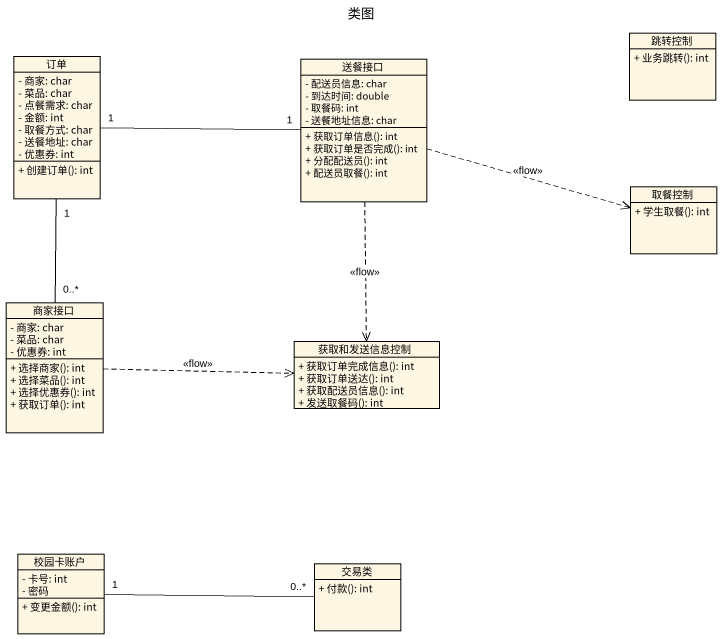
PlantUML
@startuml
title 类图
hide circle
hide empty members
skinparam classAttributeIconSize 0
class 跳转控制 {
  + 业务跳转(): int
}
class 订单 {
  - 商家: char
  - 菜品: char
  - 点餐需求: char
  - 金额: int
  - 取餐方式: char
  - 送餐地址: char
  - 优惠券: int
  + 创建订单(): int
}
class 送餐接口 {
  - 配送员信息: char
  - 到达时间: double
  - 取餐码: int
  - 送餐地址信息: char
  + 获取订单信息(): int
  + 获取订单是否完成(): int
  + 分配配送员(): int
  + 配送员取餐(): int
}
class 取餐控制 {
  + 学生取餐(): int
}
class 商家接口 {
  - 商家: char
  - 菜品: char
  - 优惠券: int
  + 选择商家(): int
  + 选择菜品(): int
  + 选择优惠券(): int
  + 获取订单(): int
}
class 获取和发送信息控制 {
  + 获取订单完成信息(): int
  + 获取订单送达(): int
  + 获取配送员信息(): int
  + 发送取餐码(): int
}
class 校园卡账户 {
  - 卡号: int
  - 密码
  + 变更金额(): int
}
class 交易类 {
  + 付款(): int
}
订单 "1" -right- "1" 送餐接口
送餐接口 .right.> 取餐控制 : <<flow>>
送餐接口 ..> 获取和发送信息控制 : <<flow>>
商家接口 "0..*" -up- "1" 订单
商家接口 .right.> 获取和发送信息控制 : <<flow>>
校园卡账户 "1" -right- "0..*" 交易类
@enduml
